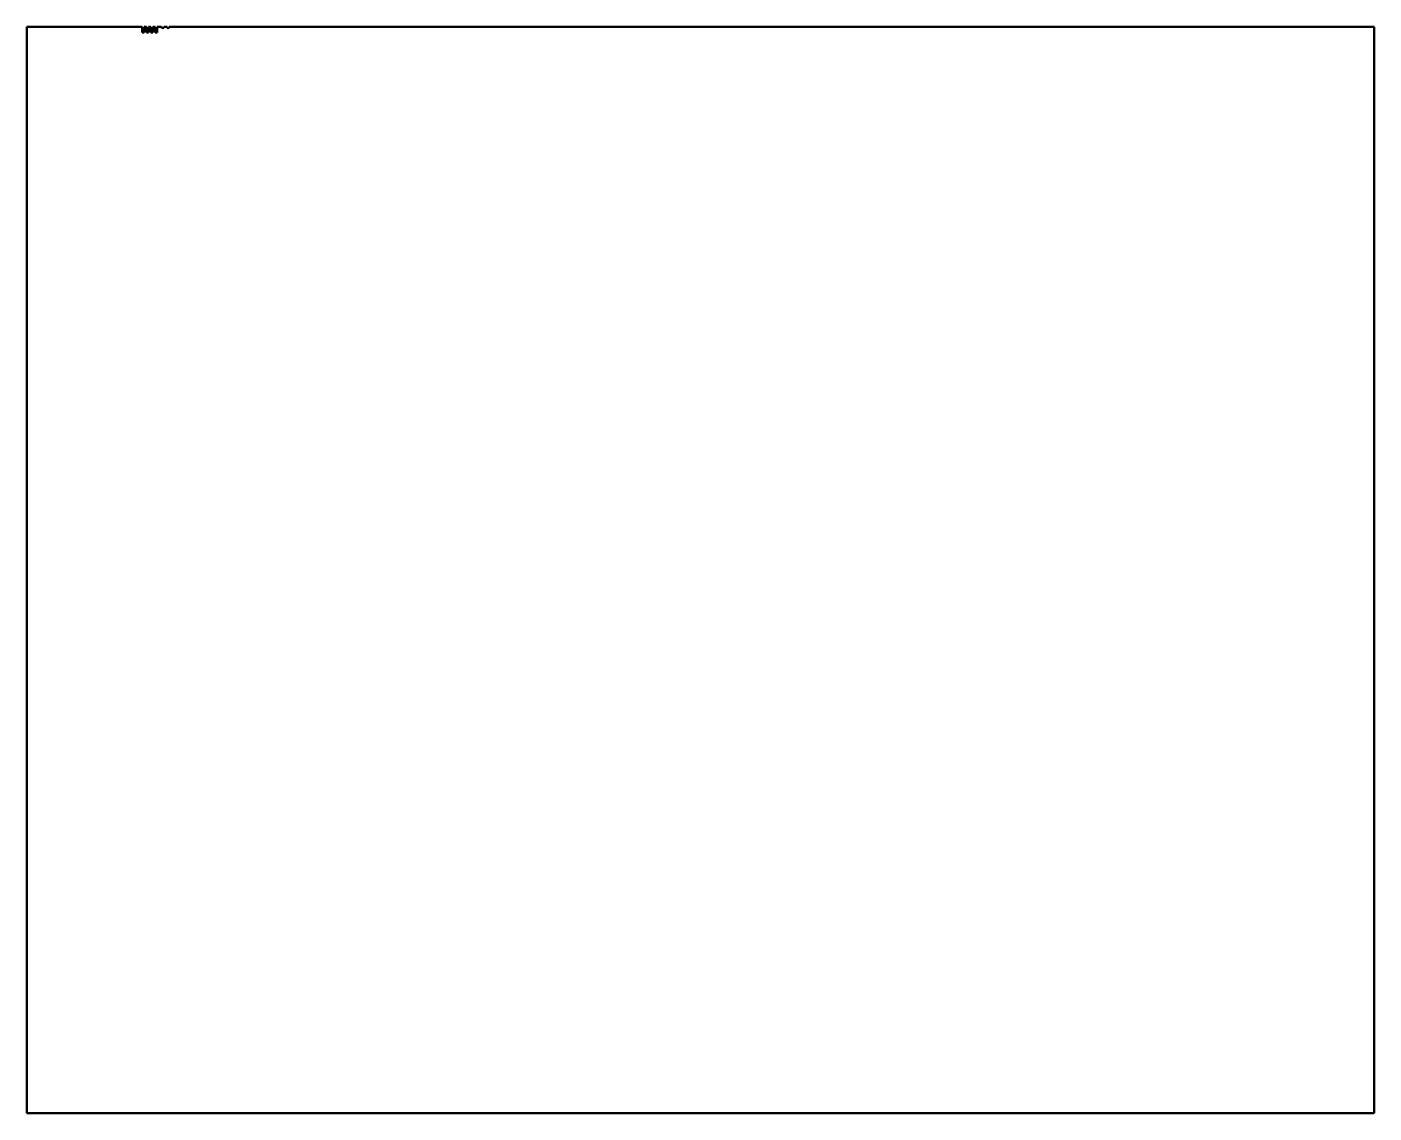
# Model space of a CAD drawing. Header units: millimetres. Extents: x 0 to 1240, y 0 to 1000.
import ezdxf

# ---------------------------------------------------------------- set-up
doc = ezdxf.new("R2010")
doc.units = ezdxf.units.MM
doc.layers.add('IV_OUTER_PROFILE', color=7, linetype='Continuous', lineweight=50)

msp = doc.modelspace()

# ---------------------------------------------------------------- linework, layer by layer
at = {"layer": 'IV_OUTER_PROFILE'}
for p, q in [((0, 1000), (106, 1000)), ((0, 0), (0, 1000)), ((106, 995), (106, 1000)), ((108, 995), (106, 995)), ((108, 1000), (108, 995)), ((108, 1000), (110, 1000)), ((110, 995), (110, 1000)), ((112, 995), (110, 995)), ((112, 1000), (112, 995)), ((112, 1000), (114, 1000)), ((114, 995), (114, 1000)), ((116, 995), (114, 995)), ((116, 1000), (116, 995)), ((116, 1000), (118, 1000)), ((118, 995), (118, 1000)), ((120, 995), (118, 995)), ((120, 1000), (120, 995)), ((120, 1000), (124, 1000)), ((126, 1000), (129, 1000)), ((131, 1000), (1240, 1000)), ((1240, 1000), (1240, 0)), ((1240, 0), (0, 0))]:
    msp.add_line(p, q, dxfattribs=at)
for centre in [(125, 1000), (130, 1000)]:
    msp.add_arc(centre, 1, 180, 0, dxfattribs=at)

doc.saveas('drawing.dxf')
